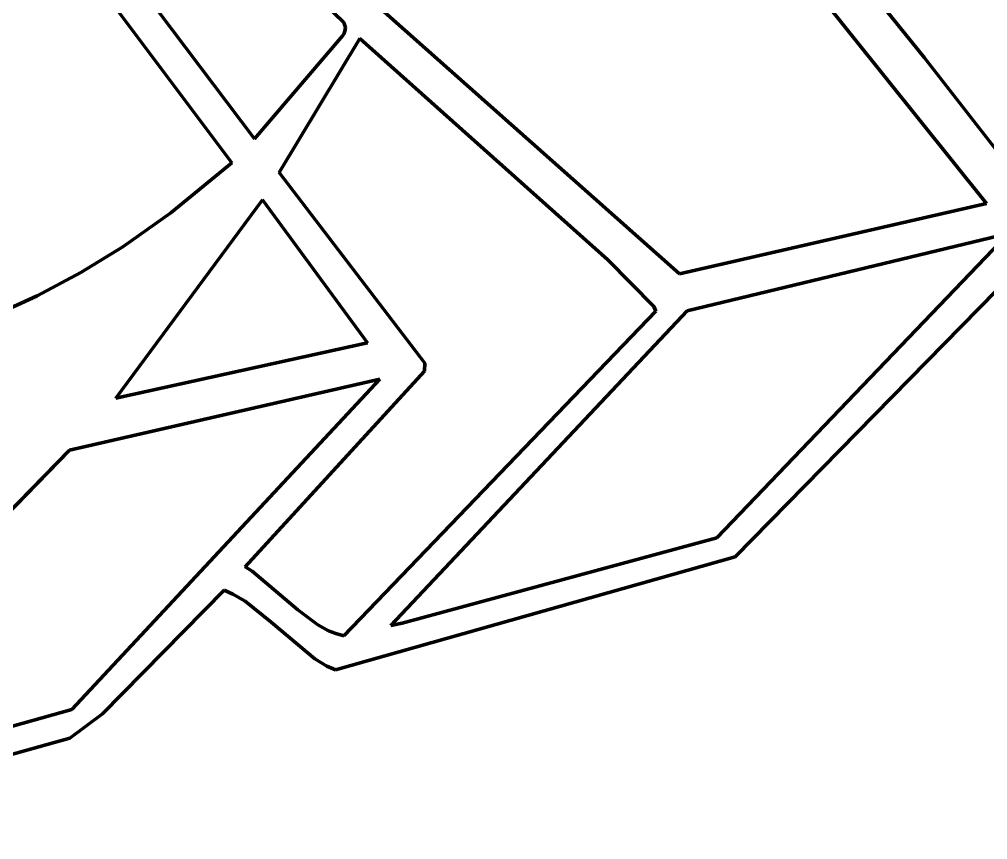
# Model space of a CAD drawing. Header units: millimetres. Extents: x 0 to 10.4, y 0 to 8.6.
# Drawn here: x 8.063 to 9.234, y 4.866 to 5.858 of the extents above; entities that cross this region are included whole.
import ezdxf

# ---------------------------------------------------------------- set-up
doc = ezdxf.new("R2010")
doc.units = ezdxf.units.MM
doc.layers.add('color#010101ff', color=7, linetype='CONTINUOUS', lineweight=100)
doc.layers.add('color#ffffffff', color=7, linetype='CONTINUOUS', lineweight=100)

msp = doc.modelspace()

# ---------------------------------------------------------------- linework, layer by layer
at = {"layer": 'color#010101ff'}
for p, q in [((9.2333, 5.635), (7.4744, 7.8313)), ((7.5657, 7.7919), (9.1581, 5.8112)), ((8.3202, 5.6844), (7.5438, 6.7193)), ((7.5438, 6.7193), (8.8616, 5.5503)), ((7.8966, 6.3128), (8.3475, 5.7132)), ((8.4556, 5.8541), (8.4324, 5.8768)), ((8.4575, 5.8482), (8.4556, 5.8541)), ((8.457, 5.8435), (8.4575, 5.8482)), ((8.3475, 5.7132), (8.4546, 5.8383)), ((8.4751, 5.8346), (8.3776, 5.6726)), ((8.4546, 5.8383), (8.4556, 5.8401)), ((8.4556, 5.8401), (8.457, 5.8435)), ((8.7749, 5.5671), (8.4751, 5.8346)), ((9.1581, 5.8112), (9.3186, 5.6049)), ((8.2465, 5.624), (8.3202, 5.6844)), ((8.3776, 5.6726), (8.5535, 5.4422)), ((8.3572, 5.6397), (8.1798, 5.3996)), ((8.4844, 5.4666), (8.3572, 5.6397)), ((8.8616, 5.5503), (9.2333, 5.635)), ((8.1881, 5.5828), (8.2465, 5.624)), ((9.3186, 5.6049), (8.9289, 5.2078)), ((9.2596, 5.599), (8.871, 5.5055)), ((8.907, 5.231), (9.2596, 5.599)), ((8.1373, 5.5516), (8.1881, 5.5828)), ((8.8305, 5.5105), (8.7749, 5.5671)), ((8.0848, 5.5237), (8.1373, 5.5516)), ((8.0414, 5.5039), (8.0848, 5.5237)), ((8.8331, 5.5051), (8.8305, 5.5105)), ((8.4555, 5.1124), (8.8331, 5.5051)), ((8.871, 5.5055), (8.5125, 5.1248)), ((8.1798, 5.3996), (8.4844, 5.4666)), ((8.5535, 5.4422), (8.5532, 5.4325)), ((8.5532, 5.4325), (8.3362, 5.1957)), ((8.4993, 5.4229), (8.1237, 5.3368)), ((8.1265, 5.023), (8.4993, 5.4229)), ((8.1237, 5.3368), (7.9918, 5.2017)), ((8.5263, 5.1276), (8.907, 5.231)), ((8.9289, 5.2078), (8.4454, 5.071)), ((8.3362, 5.1957), (8.3447, 5.1905)), ((8.3447, 5.1905), (8.4, 5.1438)), ((8.311, 5.1675), (8.1638, 5.0179)), ((8.3215, 5.1627), (8.311, 5.1675)), ((8.3363, 5.154), (8.3215, 5.1627)), ((8.3678, 5.1288), (8.3363, 5.154)), ((8.4, 5.1438), (8.4242, 5.1255)), ((8.4205, 5.0843), (8.3678, 5.1288)), ((8.4242, 5.1255), (8.4371, 5.1185)), ((8.5125, 5.1248), (8.5263, 5.1276)), ((8.4371, 5.1185), (8.4461, 5.1149)), ((8.4461, 5.1149), (8.4555, 5.1124)), ((8.4351, 5.0757), (8.4205, 5.0843)), ((8.4454, 5.071), (8.4351, 5.0757)), ((7.7337, 4.9133), (8.1265, 5.023)), ((8.1638, 5.0179), (8.124, 4.9885)), ((8.124, 4.9885), (7.6829, 4.8658))]:
    msp.add_line(p, q, dxfattribs=at)
at = {"layer": 'color#ffffffff'}
for p, q in [((7.4744, 7.8313), (9.2333, 5.635)), ((9.1581, 5.8112), (7.5657, 7.7919)), ((8.8616, 5.5503), (7.5438, 6.7193)), ((7.5438, 6.7193), (8.3202, 5.6844)), ((8.3475, 5.7132), (7.8966, 6.3128)), ((8.4324, 5.8768), (8.4556, 5.8541)), ((8.4556, 5.8541), (8.4575, 5.8482)), ((8.4575, 5.8482), (8.457, 5.8435)), ((8.4546, 5.8383), (8.3475, 5.7132)), ((8.3776, 5.6726), (8.4751, 5.8346)), ((8.4556, 5.8401), (8.4546, 5.8383)), ((8.457, 5.8435), (8.4556, 5.8401)), ((8.4751, 5.8346), (8.7749, 5.5671)), ((9.3186, 5.6049), (9.1581, 5.8112)), ((8.3202, 5.6844), (8.2465, 5.624)), ((8.5535, 5.4422), (8.3776, 5.6726)), ((8.1798, 5.3996), (8.3572, 5.6397)), ((8.3572, 5.6397), (8.4844, 5.4666)), ((9.2333, 5.635), (8.8616, 5.5503)), ((8.2465, 5.624), (8.1881, 5.5828)), ((8.9289, 5.2078), (9.3186, 5.6049)), ((8.871, 5.5055), (9.2596, 5.599)), ((9.2596, 5.599), (8.907, 5.231)), ((8.1881, 5.5828), (8.1373, 5.5516)), ((8.7749, 5.5671), (8.8305, 5.5105)), ((8.1373, 5.5516), (8.0848, 5.5237)), ((8.0848, 5.5237), (8.0414, 5.5039)), ((8.8305, 5.5105), (8.8331, 5.5051)), ((8.8331, 5.5051), (8.4555, 5.1124)), ((8.5125, 5.1248), (8.871, 5.5055)), ((8.4844, 5.4666), (8.1798, 5.3996)), ((8.5532, 5.4325), (8.5535, 5.4422)), ((8.3362, 5.1957), (8.5532, 5.4325)), ((8.1237, 5.3368), (8.4993, 5.4229)), ((8.4993, 5.4229), (8.1265, 5.023)), ((7.9918, 5.2017), (8.1237, 5.3368)), ((8.907, 5.231), (8.5263, 5.1276)), ((8.4454, 5.071), (8.9289, 5.2078)), ((8.3447, 5.1905), (8.3362, 5.1957)), ((8.4, 5.1438), (8.3447, 5.1905)), ((8.1638, 5.0179), (8.311, 5.1675)), ((8.311, 5.1675), (8.3215, 5.1627)), ((8.3215, 5.1627), (8.3363, 5.154)), ((8.3363, 5.154), (8.3678, 5.1288)), ((8.4242, 5.1255), (8.4, 5.1438)), ((8.3678, 5.1288), (8.4205, 5.0843)), ((8.4371, 5.1185), (8.4242, 5.1255)), ((8.5263, 5.1276), (8.5125, 5.1248)), ((8.4461, 5.1149), (8.4371, 5.1185)), ((8.4555, 5.1124), (8.4461, 5.1149)), ((8.4205, 5.0843), (8.4351, 5.0757)), ((8.4351, 5.0757), (8.4454, 5.071)), ((8.1265, 5.023), (7.7337, 4.9133)), ((8.124, 4.9885), (8.1638, 5.0179)), ((7.6829, 4.8658), (8.124, 4.9885))]:
    msp.add_line(p, q, dxfattribs=at)

doc.saveas('drawing.dxf')
